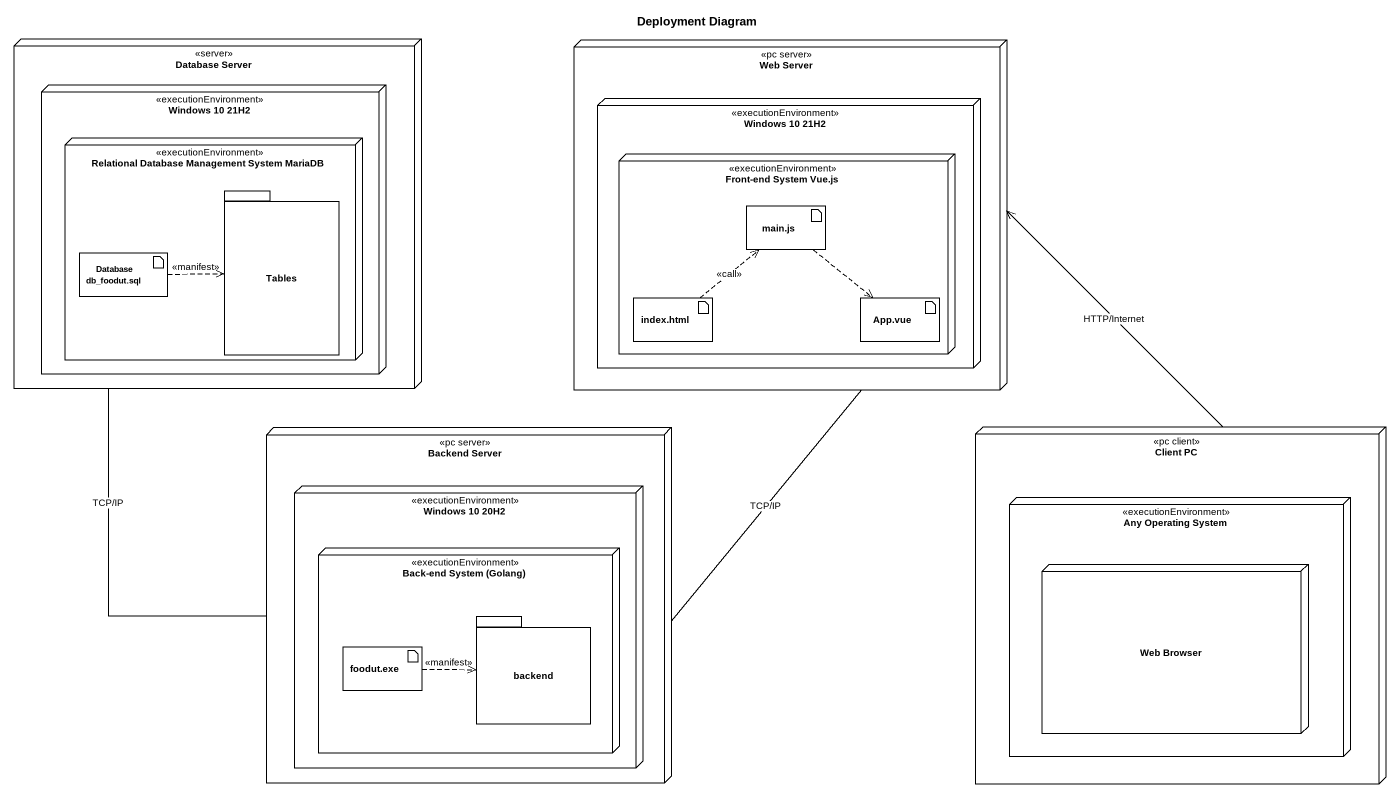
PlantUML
@startuml
title Deployment Diagram
node "Database Server" as Database_Server <<server>> {
  node "Windows 10 21H2" as Windows_10_21H2 <<executionEnvironment>> {
    node "Relational Database Management System MariaDB" as Relational_Database <<executionEnvironment>> {
      package Tables {
      }
      artifact "Database db_foodut.sql" as Database_db_foodut_sql
    }
  }
}
node "Web Server" as Web_Server <<pc server>> {
  node "Windows 10 21H2" as Windows_10_21H2_2 <<executionEnvironment>> {
    node "Front-end System Vue.js" as Front_end_System_Vue_js <<executionEnvironment>> {
      artifact "main.js" as main_js
      artifact "index.html" as index_html
      artifact "App.vue" as App_vue
    }
  }
}
node "Backend Server" as Backend_Server <<pc server>> {
  node "Windows 10 20H2" as Windows_10_20H2 <<executionEnvironment>> {
    node "Back-end System (Golang)" as Back_end_System_Golang <<executionEnvironment>> {
      package backend {
      }
      artifact "foodut.exe" as foodut_exe
    }
  }
}
node "Client PC" as Client_PC <<pc client>> {
  node "Any Operating System" as Any_Operating_System <<executionEnvironment>> {
    node "Web Browser" as Web_Browser
  }
}
Web_Server -- Backend_Server : TCP/IP
main_js ..> App_vue
Database_db_foodut_sql .right.> Tables : <<manifest>>
index_html .up.> main_js : <<call>>
Backend_Server -up- Database_Server : TCP/IP
Client_PC -up-> Web_Server : HTTP/Internet
foodut_exe .right.> backend : <<manifest>>
@enduml
